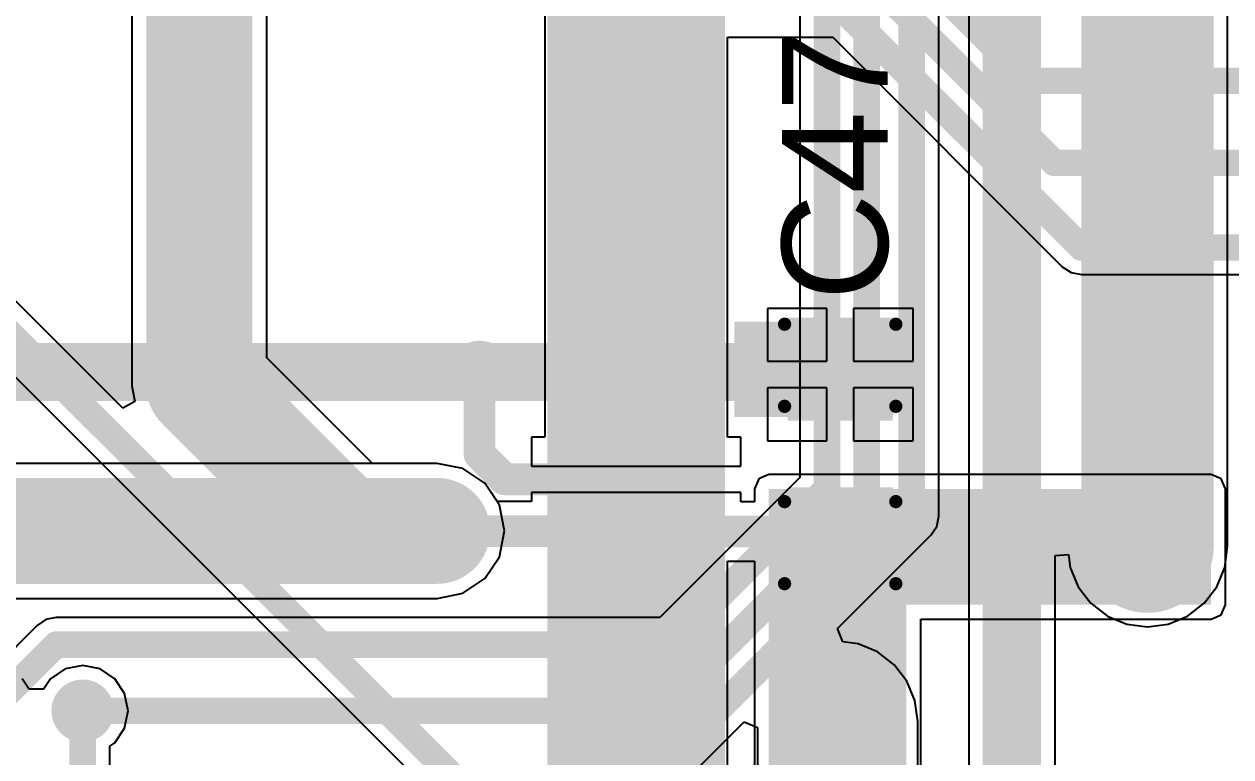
# Model space of a CAD drawing. Header units: millimetres. Extents: x -0.27 to 4.7, y -0.39 to 2.83.
# Drawn here: x 3.0529 to 3.5085, y 1.1496 to 1.4264 of the extents above; entities that cross this region are included whole.
import ezdxf

# ---------------------------------------------------------------- set-up
doc = ezdxf.new("R2010")
doc.units = ezdxf.units.MM
doc.header["$MEASUREMENT"] = 0
for name, color, linetype in [('BottomLayer', 5, 'Continuous'), ('BottomSolder', 6, 'Continuous'), ('TopLayer', 1, 'Continuous'), ('TopOverlay', 2, 'Continuous'), ('TopPaste', 8, 'Continuous'), ('TopSolder', 216, 'Continuous'), ('ViaHoleLayer', 16, 'Continuous')]:
    doc.layers.add(name, color=color, linetype=linetype)
doc.styles.add('Arial', font='', dxfattribs={"height": 0.2})
doc.styles.get('Arial').set_extended_font_data('Arial')

# ---------------------------------------------------------------- blocks, each defined once
blk = doc.blocks.new('TQFP_100_14_14__49')
at = {"layer": 'TopLayer'}
for points in [[(-0.33268, 0.1437), (-0.27362, 0.1437), (-0.27362, 0.13189), (-0.33268, 0.13189)], [(-0.33268, 0.12402), (-0.27362, 0.12402), (-0.27362, 0.1122), (-0.33268, 0.1122)], [(-0.33268, 0.10433), (-0.27362, 0.10433), (-0.27362, 0.09252), (-0.33268, 0.09252)], [(-0.33268, 0.08465), (-0.27362, 0.08465), (-0.27362, 0.07283), (-0.33268, 0.07283)], [(-0.33268, 0.06496), (-0.27362, 0.06496), (-0.27362, 0.05315), (-0.33268, 0.05315)], [(-0.33268, 0.04528), (-0.27362, 0.04528), (-0.27362, 0.03346), (-0.33268, 0.03346)], [(-0.33268, 0.02559), (-0.27362, 0.02559), (-0.27362, 0.01378), (-0.33268, 0.01378)], [(-0.33268, 0.00591), (-0.27362, 0.00591), (-0.27362, -0.00591), (-0.33268, -0.00591)], [(-0.33268, -0.01378), (-0.27362, -0.01378), (-0.27362, -0.02559), (-0.33268, -0.02559)], [(-0.33268, -0.03346), (-0.27362, -0.03346), (-0.27362, -0.04528), (-0.33268, -0.04528)], [(-0.33268, -0.05315), (-0.27362, -0.05315), (-0.27362, -0.06496), (-0.33268, -0.06496)], [(-0.33268, -0.07283), (-0.27362, -0.07283), (-0.27362, -0.08465), (-0.33268, -0.08465)], [(-0.33268, -0.09252), (-0.27362, -0.09252), (-0.27362, -0.10433), (-0.33268, -0.10433)], [(-0.33268, -0.1122), (-0.27362, -0.1122), (-0.27362, -0.12402), (-0.33268, -0.12402)], [(-0.33268, -0.13189), (-0.27362, -0.13189), (-0.27362, -0.1437), (-0.33268, -0.1437)]]:
    blk.add_hatch(color=1, dxfattribs=at).paths.add_polyline_path(points)
at = {"layer": 'TopPaste'}
for points in [[(-0.33268, 0.1437), (-0.27362, 0.1437), (-0.27362, 0.13189), (-0.33268, 0.13189)], [(-0.33268, 0.12402), (-0.27362, 0.12402), (-0.27362, 0.1122), (-0.33268, 0.1122)], [(-0.33268, 0.10433), (-0.27362, 0.10433), (-0.27362, 0.09252), (-0.33268, 0.09252)], [(-0.33268, 0.08465), (-0.27362, 0.08465), (-0.27362, 0.07283), (-0.33268, 0.07283)], [(-0.33268, 0.06496), (-0.27362, 0.06496), (-0.27362, 0.05315), (-0.33268, 0.05315)], [(-0.33268, 0.04528), (-0.27362, 0.04528), (-0.27362, 0.03346), (-0.33268, 0.03346)], [(-0.33268, 0.02559), (-0.27362, 0.02559), (-0.27362, 0.01378), (-0.33268, 0.01378)], [(-0.33268, 0.00591), (-0.27362, 0.00591), (-0.27362, -0.00591), (-0.33268, -0.00591)], [(-0.33268, -0.01378), (-0.27362, -0.01378), (-0.27362, -0.02559), (-0.33268, -0.02559)], [(-0.33268, -0.03346), (-0.27362, -0.03346), (-0.27362, -0.04528), (-0.33268, -0.04528)], [(-0.33268, -0.05315), (-0.27362, -0.05315), (-0.27362, -0.06496), (-0.33268, -0.06496)], [(-0.33268, -0.07283), (-0.27362, -0.07283), (-0.27362, -0.08465), (-0.33268, -0.08465)], [(-0.33268, -0.09252), (-0.27362, -0.09252), (-0.27362, -0.10433), (-0.33268, -0.10433)], [(-0.33268, -0.1122), (-0.27362, -0.1122), (-0.27362, -0.12402), (-0.33268, -0.12402)], [(-0.33268, -0.13189), (-0.27362, -0.13189), (-0.27362, -0.1437), (-0.33268, -0.1437)]]:
    blk.add_hatch(color=8, dxfattribs=at).paths.add_polyline_path(points)
at = {"layer": 'TopSolder'}
for points in [[(-0.33668, 0.1477), (-0.26962, 0.1477), (-0.26962, 0.12789), (-0.33668, 0.12789)], [(-0.33668, 0.12802), (-0.26962, 0.12802), (-0.26962, 0.1082), (-0.33668, 0.1082)], [(-0.33668, 0.10833), (-0.26962, 0.10833), (-0.26962, 0.08852), (-0.33668, 0.08852)], [(-0.33668, 0.08865), (-0.26962, 0.08865), (-0.26962, 0.06883), (-0.33668, 0.06883)], [(-0.33668, 0.06896), (-0.26962, 0.06896), (-0.26962, 0.04915), (-0.33668, 0.04915)], [(-0.33668, 0.04928), (-0.26962, 0.04928), (-0.26962, 0.02946), (-0.33668, 0.02946)], [(-0.33668, 0.02959), (-0.26962, 0.02959), (-0.26962, 0.00978), (-0.33668, 0.00978)], [(-0.33668, 0.00991), (-0.26962, 0.00991), (-0.26962, -0.00991), (-0.33668, -0.00991)], [(-0.33668, -0.00978), (-0.26962, -0.00978), (-0.26962, -0.02959), (-0.33668, -0.02959)], [(-0.33668, -0.02946), (-0.26962, -0.02946), (-0.26962, -0.04928), (-0.33668, -0.04928)], [(-0.33668, -0.04915), (-0.26962, -0.04915), (-0.26962, -0.06896), (-0.33668, -0.06896)], [(-0.33668, -0.06883), (-0.26962, -0.06883), (-0.26962, -0.08865), (-0.33668, -0.08865)], [(-0.33668, -0.08852), (-0.26962, -0.08852), (-0.26962, -0.10833), (-0.33668, -0.10833)], [(-0.33668, -0.1082), (-0.26962, -0.1082), (-0.26962, -0.12802), (-0.33668, -0.12802)], [(-0.33668, -0.12789), (-0.26962, -0.12789), (-0.26962, -0.1477), (-0.33668, -0.1477)]]:
    blk.add_hatch(color=216, dxfattribs=at).paths.add_polyline_path(points)
blk = doc.blocks.new('C___0603_173')
at = {"layer": 'TopLayer'}
for points in [[(-0.015, 0.0175), (-0.015, -0.0175), (-0.045, -0.0175), (-0.045, 0.0175)], [(0.045, 0.0175), (0.045, -0.0175), (0.015, -0.0175), (0.015, 0.0175)]]:
    blk.add_hatch(color=1, dxfattribs=at).paths.add_polyline_path(points)
at = {"layer": 'TopPaste'}
for points in [[(-0.015, 0.0175), (-0.015, -0.0175), (-0.045, -0.0175), (-0.045, 0.0175)], [(0.045, 0.0175), (0.045, -0.0175), (0.015, -0.0175), (0.015, 0.0175)]]:
    blk.add_hatch(color=8, dxfattribs=at).paths.add_polyline_path(points)
at = {"layer": 'TopSolder'}
for points in [[(-0.01264, 0.01986), (-0.01264, -0.01986), (-0.04736, -0.01986), (-0.04736, 0.01986)], [(0.04736, 0.01986), (0.04736, -0.01986), (0.01264, -0.01986), (0.01264, 0.01986)]]:
    blk.add_hatch(color=216, dxfattribs=at).paths.add_polyline_path(points)
at = {"layer": 'TopOverlay', "const_width": 0.005}
for points in [[(-0.049, 0.021), (-0.018, 0.021)], [(-0.049, 0.021), (-0.049, -0.021)], [(0.018, 0.021), (0.049, 0.021)], [(0.049, 0.021), (0.049, -0.021)], [(-0.049, -0.021), (-0.018, -0.021)], [(0.018, -0.021), (0.049, -0.021)]]:
    blk.add_lwpolyline(points, dxfattribs=at)
at = {"layer": 'TopOverlay', "const_width": 0.0025}
for points in [[(-0.05025, 0.021, 1), (-0.04775, 0.021, 1)], [(-0.05025, 0.021, 1), (-0.04775, 0.021, 1)], [(-0.01925, 0.021, 1), (-0.01675, 0.021, 1)], [(0.01675, 0.021, 1), (0.01925, 0.021, 1)], [(0.04775, 0.021, 1), (0.05025, 0.021, 1)], [(0.04775, 0.021, 1), (0.05025, 0.021, 1)], [(-0.05025, -0.021, 1), (-0.04775, -0.021, 1)], [(-0.05025, -0.021, 1), (-0.04775, -0.021, 1)], [(-0.01925, -0.021, 1), (-0.01675, -0.021, 1)], [(0.01675, -0.021, 1), (0.01925, -0.021, 1)], [(0.04775, -0.021, 1), (0.05025, -0.021, 1)], [(0.04775, -0.021, 1), (0.05025, -0.021, 1)]]:
    blk.add_lwpolyline(points, format="xyb", close=True, dxfattribs=at)

msp = doc.modelspace()

# ---------------------------------------------------------------- hatches: boundary and pattern name
at = {"layer": 'BottomLayer'}
h = msp.add_hatch(color=5, dxfattribs=at)
edge = h.paths.add_edge_path()
edge.add_arc((3.22482, 1.29495), 0.01181, 0, 360)
h = msp.add_hatch(color=5, dxfattribs=at)
edge = h.paths.add_edge_path()
edge.add_arc((3.33195, 1.29495), 0.01181, 0, 360)
h = msp.add_hatch(color=5, dxfattribs=at)
edge = h.paths.add_edge_path()
edge.add_arc((3.20882, 1.23495), 0.01181, 0, 360)
h = msp.add_hatch(color=5, dxfattribs=at)
edge = h.paths.add_edge_path()
edge.add_arc((3.477, 1.229), 0.01181, 0, 360)
h = msp.add_hatch(color=5, dxfattribs=at)
edge = h.paths.add_edge_path()
edge.add_arc((3.075, 1.167), 0.01181, 0, 360)
h = msp.add_hatch(color=5, dxfattribs=at)
edge = h.paths.add_edge_path()
edge.add_arc((3.36, 1.163), 0.01181, 0, 360)
at = {"layer": 'BottomSolder'}
h = msp.add_hatch(color=6, dxfattribs=at)
edge = h.paths.add_edge_path()
edge.add_arc((3.22482, 1.29495), 0.00591, 0, 360)
h = msp.add_hatch(color=6, dxfattribs=at)
edge = h.paths.add_edge_path()
edge.add_arc((3.33195, 1.29495), 0.00591, 0, 360)
h = msp.add_hatch(color=6, dxfattribs=at)
edge = h.paths.add_edge_path()
edge.add_arc((3.20882, 1.23495), 0.00591, 0, 360)
h = msp.add_hatch(color=6, dxfattribs=at)
edge = h.paths.add_edge_path()
edge.add_arc((3.477, 1.229), 0.00591, 0, 360)
h = msp.add_hatch(color=6, dxfattribs=at)
edge = h.paths.add_edge_path()
edge.add_arc((3.075, 1.167), 0.00591, 0, 360)
h = msp.add_hatch(color=6, dxfattribs=at)
edge = h.paths.add_edge_path()
edge.add_arc((3.36, 1.163), 0.00591, 0, 360)
at = {"layer": 'TopLayer'}
for points in [[(3.321, 1.278), (3.381, 1.278), (3.381, 1.314), (3.321, 1.314)], [(3.33405, 1.25082), (3.33405, 1.143), (3.386, 1.143), (3.386, 1.25082)], [(3.335, 1.20705), (3.501, 1.20705), (3.501, 1.25082), (3.335, 1.25082)]]:
    msp.add_hatch(color=1, dxfattribs=at).paths.add_polyline_path(points)
h = msp.add_hatch(color=1, dxfattribs=at)
edge = h.paths.add_edge_path()
edge.add_arc((3.22482, 1.29495), 0.01181, 0, 360)
h = msp.add_hatch(color=1, dxfattribs=at)
edge = h.paths.add_edge_path()
edge.add_arc((3.33195, 1.29495), 0.01181, 0, 360)
h = msp.add_hatch(color=1, dxfattribs=at)
edge = h.paths.add_edge_path()
edge.add_arc((3.20882, 1.23495), 0.01181, 0, 360)
h = msp.add_hatch(color=1, dxfattribs=at)
edge = h.paths.add_edge_path()
edge.add_arc((3.477, 1.229), 0.01181, 0, 360)
h = msp.add_hatch(color=1, dxfattribs=at)
edge = h.paths.add_edge_path()
edge.add_arc((3.075, 1.167), 0.01181, 0, 360)
h = msp.add_hatch(color=1, dxfattribs=at)
edge = h.paths.add_edge_path()
edge.add_arc((3.36, 1.163), 0.01181, 0, 360)
at = {"layer": 'TopSolder'}
h = msp.add_hatch(color=216, dxfattribs=at)
edge = h.paths.add_edge_path()
edge.add_arc((3.22482, 1.29495), 0.00591, 0, 360)
h = msp.add_hatch(color=216, dxfattribs=at)
edge = h.paths.add_edge_path()
edge.add_arc((3.33195, 1.29495), 0.00591, 0, 360)
h = msp.add_hatch(color=216, dxfattribs=at)
edge = h.paths.add_edge_path()
edge.add_arc((3.20882, 1.23495), 0.00591, 0, 360)
h = msp.add_hatch(color=216, dxfattribs=at)
edge = h.paths.add_edge_path()
edge.add_arc((3.477, 1.229), 0.00591, 0, 360)
h = msp.add_hatch(color=216, dxfattribs=at)
edge = h.paths.add_edge_path()
edge.add_arc((3.075, 1.167), 0.00591, 0, 360)
h = msp.add_hatch(color=216, dxfattribs=at)
edge = h.paths.add_edge_path()
edge.add_arc((3.36, 1.163), 0.00591, 0, 360)
at = {"layer": 'ViaHoleLayer'}
h = msp.add_hatch(color=16, dxfattribs=at)
edge = h.paths.add_edge_path()
edge.add_arc((3.22482, 1.29495), 0.00591, 0, 360)
h = msp.add_hatch(color=16, dxfattribs=at)
edge = h.paths.add_edge_path()
edge.add_arc((3.33195, 1.29495), 0.00591, 0, 360)
h = msp.add_hatch(color=16, dxfattribs=at)
edge = h.paths.add_edge_path()
edge.add_arc((3.20882, 1.23495), 0.00591, 0, 360)
h = msp.add_hatch(color=16, dxfattribs=at)
edge = h.paths.add_edge_path()
edge.add_arc((3.477, 1.229), 0.00591, 0, 360)
h = msp.add_hatch(color=16, dxfattribs=at)
edge = h.paths.add_edge_path()
edge.add_arc((3.075, 1.167), 0.00591, 0, 360)
h = msp.add_hatch(color=16, dxfattribs=at)
edge = h.paths.add_edge_path()
edge.add_arc((3.36, 1.163), 0.00591, 0, 360)

# ---------------------------------------------------------------- linework, layer by layer
at = {"layer": 'BottomLayer'}
for p, q in [((3.3982, 1.2405), (3.3982, 1.63717)), ((3.3458, 1.56666), (3.3458, 1.25515)), ((3.40951, 1.55379), (3.40951, 1.08081)), ((3.50726, 1.229), (3.50726, 1.47947)), ((3.20882, 1.26044), (2.82661, 1.26044)), ((3.21858, 1.2585), (3.20882, 1.26044)), ((3.22685, 1.25297), (3.21858, 1.2585)), ((3.23237, 1.2447), (3.22685, 1.25297)), ((3.3458, 1.25515), (3.29285, 1.2022)), ((3.23431, 1.23495), (3.23237, 1.2447)), ((3.39742, 1.2366), (3.3982, 1.2405)), ((3.23237, 1.22519), (3.23431, 1.23495)), ((3.39521, 1.23329), (3.39742, 1.2366)), ((3.35995, 1.19803), (3.39521, 1.23329)), ((3.44214, 1.22567), (3.44714, 1.226)), ((3.44214, 1.08757), (3.44214, 1.22567)), ((3.44714, 1.226), (3.44777, 1.22117)), ((3.50623, 1.22117), (3.50726, 1.229)), ((3.22685, 1.21692), (3.23237, 1.22519)), ((3.44777, 1.22117), (3.45079, 1.21387)), ((3.5032, 1.21387), (3.50623, 1.22117)), ((3.21858, 1.2114), (3.22685, 1.21692)), ((3.45079, 1.21387), (3.4556, 1.2076)), ((3.4984, 1.2076), (3.5032, 1.21387)), ((2.81605, 1.20946), (3.20882, 1.20946)), ((3.20882, 1.20946), (3.21858, 1.2114)), ((3.4556, 1.2076), (3.46187, 1.2028)), ((3.49213, 1.2028), (3.4984, 1.2076)), ((3.05779, 1.19921), (3.04227, 1.18369)), ((3.0611, 1.20142), (3.05779, 1.19921)), ((3.065, 1.2022), (3.0611, 1.20142)), ((3.29285, 1.2022), (3.065, 1.2022)), ((3.46187, 1.2028), (3.46917, 1.19977)), ((3.46917, 1.19977), (3.477, 1.19874)), ((3.477, 1.19874), (3.48483, 1.19977)), ((3.48483, 1.19977), (3.49213, 1.2028)), ((3.36199, 1.193), (3.35995, 1.19803)), ((3.36783, 1.19223), (3.36199, 1.193)), ((3.37513, 1.18921), (3.36783, 1.19223)), ((3.3814, 1.1844), (3.37513, 1.18921)), ((3.3862, 1.17813), (3.3814, 1.1844)), ((3.38923, 1.17083), (3.3862, 1.17813)), ((3.39026, 1.163), (3.38923, 1.17083)), ((3.29271, 1.13079), (3.32474, 1.16282)), ((3.32474, 1.16282), (3.32974, 1.16075)), ((3.39026, 0.932), (3.39026, 1.163)), ((3.32974, 1.16075), (3.32974, 0.932))]:
    msp.add_line(p, q, dxfattribs=at)
for points, const_width in [([(3.356, 1.25092), (3.356, 2.58734)], 0.01), ([(3.371, 1.24471), (3.371, 2.58113)], 0.01), ([(3.388, 1.2405), (3.388, 2.48513)], 0.01), ([(3.42582, 1.08081), (3.42582, 1.55751)], 0.022), ([(3.477, 1.229), (3.477, 1.492)], 0.05), ([(2.94482, 1.29495), (3.22482, 1.29495)], 0.022), ([(3.22482, 1.29495), (3.33195, 1.29495)], 0.022), ([(2.81605, 1.23495), (3.20882, 1.23495)], 0.04), ([(3.29708, 1.192), (3.356, 1.25092)], 0.01), ([(3.29329, 1.167), (3.371, 1.24471)], 0.01), ([(3.2855, 1.138), (3.388, 1.2405)], 0.01), ([(3.04, 1.167), (3.065, 1.192)], 0.01), ([(3.065, 1.192), (3.29708, 1.192)], 0.01), ([(3.36, 0.932), (3.36, 1.163)], 0.05), ([(3.075, 1.167), (3.29329, 1.167)], 0.01)]:
    msp.add_lwpolyline(points, dxfattribs=dict(at, const_width=const_width))
for points, const_width in [([(3.21932, 1.29495, 1), (3.23032, 1.29495, 1)], 0.011), ([(3.21932, 1.29495, 1), (3.23032, 1.29495, 1)], 0.011), ([(3.32645, 1.29495, 1), (3.33745, 1.29495, 1)], 0.011), ([(3.19882, 1.23495, 1), (3.21882, 1.23495, 1)], 0.02), ([(3.3535, 1.25092, 1), (3.3585, 1.25092, 1)], 0.005), ([(3.3535, 1.25092, 1), (3.3585, 1.25092, 1)], 0.005), ([(3.4645, 1.229, 1), (3.4895, 1.229, 1)], 0.025), ([(3.3685, 1.24471, 1), (3.3735, 1.24471, 1)], 0.005), ([(3.3685, 1.24471, 1), (3.3735, 1.24471, 1)], 0.005), ([(3.3855, 1.2405, 1), (3.3905, 1.2405, 1)], 0.005), ([(3.3855, 1.2405, 1), (3.3905, 1.2405, 1)], 0.005), ([(3.0625, 1.192, 1), (3.0675, 1.192, 1)], 0.005), ([(3.0625, 1.192, 1), (3.0675, 1.192, 1)], 0.005), ([(3.29458, 1.192, 1), (3.29958, 1.192, 1)], 0.005), ([(3.29458, 1.192, 1), (3.29958, 1.192, 1)], 0.005), ([(3.3475, 1.163, 1), (3.3725, 1.163, 1)], 0.025), ([(3.0725, 1.167, 1), (3.0775, 1.167, 1)], 0.005), ([(3.29079, 1.167, 1), (3.29579, 1.167, 1)], 0.005), ([(3.29079, 1.167, 1), (3.29579, 1.167, 1)], 0.005)]:
    msp.add_lwpolyline(points, format="xyb", close=True, dxfattribs=dict(at, const_width=const_width))
at = {"layer": 'TopLayer'}
for p, q in [((3.09351, 1.468), (3.09351, 1.28977)), ((3.14449, 1.30033), (3.14449, 1.468)), ((3.24944, 1.46006), (3.24944, 1.42069)), ((3.09009, 1.28133), (2.95204, 1.41938)), ((3.24944, 1.42069), (3.24944, 1.38132)), ((3.3185, 1.38132), (3.3185, 1.4214)), ((3.3185, 1.4214), (3.35818, 1.4214)), ((3.35818, 1.4214), (3.44484, 1.33474)), ((2.94061, 1.40197), (3.2248, 1.11778)), ((3.24944, 1.38132), (3.24944, 1.34195)), ((3.3185, 1.34195), (3.3185, 1.38132)), ((3.24944, 1.34195), (3.24944, 1.30258)), ((3.3185, 1.30258), (3.3185, 1.34195)), ((3.44484, 1.33474), (3.44815, 1.33253)), ((3.44815, 1.33253), (3.45205, 1.33175)), ((3.45205, 1.33175), (3.52342, 1.33175)), ((3.356, 1.319), (3.3335, 1.319)), ((3.3335, 1.319), (3.3335, 1.299)), ((3.356, 1.299), (3.356, 1.319)), ((3.3885, 1.319), (3.366, 1.319)), ((3.366, 1.319), (3.366, 1.299)), ((3.3885, 1.299), (3.3885, 1.319)), ((3.18438, 1.26044), (3.14449, 1.30033)), ((3.24944, 1.30258), (3.24944, 1.27033)), ((3.3185, 1.27033), (3.3185, 1.30258)), ((3.3335, 1.299), (3.356, 1.299)), ((3.366, 1.299), (3.3885, 1.299)), ((3.09351, 1.28977), (3.0947, 1.28379)), ((3.356, 1.289), (3.3335, 1.289)), ((3.3335, 1.289), (3.3335, 1.269)), ((3.356, 1.269), (3.356, 1.289)), ((3.3885, 1.289), (3.366, 1.289)), ((3.366, 1.289), (3.366, 1.269)), ((3.3885, 1.269), (3.3885, 1.289)), ((3.0947, 1.28379), (3.09009, 1.28133)), ((3.24944, 1.27033), (3.24444, 1.27033)), ((3.24444, 1.27033), (3.24444, 1.25943)), ((3.3235, 1.27033), (3.3185, 1.27033)), ((3.3235, 1.25943), (3.3235, 1.27033)), ((3.3335, 1.269), (3.356, 1.269)), ((3.366, 1.269), (3.3885, 1.269)), ((3.20882, 1.26044), (3.18438, 1.26044)), ((3.21858, 1.2585), (3.20882, 1.26044)), ((3.22685, 1.25297), (3.21858, 1.2585)), ((3.24444, 1.25943), (3.28397, 1.25943)), ((3.28397, 1.25943), (3.3235, 1.25943)), ((3.23147, 1.24605), (3.22685, 1.25297)), ((3.33022, 1.25465), (3.32864, 1.25082)), ((3.33405, 1.25623), (3.33022, 1.25465)), ((3.501, 1.25623), (3.33405, 1.25623)), ((3.50483, 1.25465), (3.501, 1.25623)), ((3.50641, 1.25082), (3.50483, 1.25465)), ((3.28397, 1.24943), (3.24444, 1.24943)), ((3.24444, 1.24943), (3.24444, 1.24605)), ((3.3235, 1.24943), (3.28397, 1.24943)), ((3.3235, 1.24596), (3.3235, 1.24943)), ((3.32864, 1.25082), (3.32864, 1.24596)), ((3.50641, 1.20705), (3.50641, 1.25082)), ((3.24444, 1.24605), (3.23147, 1.24605)), ((3.32864, 1.24596), (3.3235, 1.24596)), ((3.3185, 1.18447), (3.3185, 1.22353)), ((3.3185, 1.22353), (3.32864, 1.22353)), ((3.32864, 1.22353), (3.32864, 1.143)), ((3.501, 1.20164), (3.50483, 1.20322)), ((3.50483, 1.20322), (3.50641, 1.20705)), ((3.39141, 1.143), (3.39141, 1.20164)), ((3.39141, 1.20164), (3.501, 1.20164)), ((3.06844, 1.18284), (3.06288, 1.17912)), ((3.075, 1.18414), (3.06844, 1.18284)), ((3.08156, 1.18284), (3.075, 1.18414)), ((3.08712, 1.17912), (3.08156, 1.18284)), ((3.3185, 1.1451), (3.3185, 1.18447)), ((3.05472, 1.17523), (3.05212, 1.17912)), ((3.06288, 1.17912), (3.06028, 1.17523)), ((3.09084, 1.17356), (3.08712, 1.17912)), ((3.05492, 1.17515), (3.05472, 1.17523)), ((3.06008, 1.17515), (3.05492, 1.17515)), ((3.06028, 1.17523), (3.06008, 1.17515)), ((3.09214, 1.167), (3.09084, 1.17356)), ((3.09084, 1.16044), (3.09214, 1.167)), ((3.08712, 1.15488), (3.09084, 1.16044)), ((3.0852, 1.15359), (3.08712, 1.15488)), ((3.0852, 1.133), (3.0852, 1.15359))]:
    msp.add_line(p, q, dxfattribs=at)
for points, const_width in [([(3.119, 1.28977), (3.119, 1.468)], 0.04), ([(3.36604, 1.47096), (3.43205, 1.40495)], 0.01), ([(3.36451, 1.45128), (3.44184, 1.37395)], 0.01), ([(3.36241, 1.43159), (3.45205, 1.34195)], 0.01), ([(2.94483, 1.41217), (3.235, 1.122)], 0.01), ([(3.43205, 1.40495), (3.53682, 1.40495)], 0.01), ([(3.44184, 1.37395), (3.53682, 1.37395)], 0.01), ([(3.45205, 1.34195), (3.53682, 1.34195)], 0.01), ([(3.119, 1.28977), (3.17382, 1.23495)], 0.04), ([(3.22482, 1.26395), (3.22482, 1.29395)], 0.012), ([(3.22482, 1.26395), (3.23434, 1.25443)], 0.012), ([(3.23434, 1.25443), (3.28397, 1.25443)], 0.012), ([(3.17382, 1.23495), (3.20882, 1.23495)], 0.04), ([(3.20882, 1.23495), (3.20893, 1.23484)], 0.012), ([(3.20893, 1.23484), (3.28397, 1.23484)], 0.012), ([(3.28397, 1.23474), (3.35574, 1.23474)], 0.012), ([(3.35574, 1.23474), (3.356, 1.235)], 0.012), ([(3.356, 1.235), (3.362, 1.229)], 0.012), ([(3.362, 1.161), (3.362, 1.229)], 0.012), ([(3.075, 1.133), (3.075, 1.167)], 0.01), ([(3.36, 1.163), (3.362, 1.161)], 0.012), ([(3.362, 1.16), (3.362, 1.161)], 0.012), ([(3.362, 1.16), (3.363, 1.159)], 0.012)]:
    msp.add_lwpolyline(points, dxfattribs=dict(at, const_width=const_width))
for points, const_width in [([(3.42955, 1.40495, 1), (3.43455, 1.40495, 1)], 0.005), ([(3.42955, 1.40495, 1), (3.43455, 1.40495, 1)], 0.005), ([(3.43934, 1.37395, 1), (3.44434, 1.37395, 1)], 0.005), ([(3.43934, 1.37395, 1), (3.44434, 1.37395, 1)], 0.005), ([(3.44955, 1.34195, 1), (3.45455, 1.34195, 1)], 0.005), ([(3.44955, 1.34195, 1), (3.45455, 1.34195, 1)], 0.005), ([(3.109, 1.28977, 1), (3.129, 1.28977, 1)], 0.02), ([(3.109, 1.28977, 1), (3.129, 1.28977, 1)], 0.02), ([(3.22182, 1.29395, 1), (3.22782, 1.29395, 1)], 0.006), ([(3.22182, 1.26395, 1), (3.22782, 1.26395, 1)], 0.006), ([(3.22182, 1.26395, 1), (3.22782, 1.26395, 1)], 0.006), ([(3.23134, 1.25443, 1), (3.23734, 1.25443, 1)], 0.006), ([(3.23134, 1.25443, 1), (3.23734, 1.25443, 1)], 0.006), ([(3.28097, 1.25443, 1), (3.28697, 1.25443, 1)], 0.006), ([(3.16382, 1.23495, 1), (3.18382, 1.23495, 1)], 0.02), ([(3.16382, 1.23495, 1), (3.18382, 1.23495, 1)], 0.02), ([(3.19882, 1.23495, 1), (3.21882, 1.23495, 1)], 0.02), ([(3.20582, 1.23495, 1), (3.21182, 1.23495, 1)], 0.006), ([(3.20593, 1.23484, 1), (3.21193, 1.23484, 1)], 0.006), ([(3.20593, 1.23484, 1), (3.21193, 1.23484, 1)], 0.006), ([(3.28097, 1.23484, 1), (3.28697, 1.23484, 1)], 0.006), ([(3.28097, 1.23474, 1), (3.28697, 1.23474, 1)], 0.006), ([(3.35274, 1.23474, 1), (3.35874, 1.23474, 1)], 0.006), ([(3.35274, 1.23474, 1), (3.35874, 1.23474, 1)], 0.006), ([(3.353, 1.235, 1), (3.359, 1.235, 1)], 0.006), ([(3.353, 1.235, 1), (3.359, 1.235, 1)], 0.006), ([(3.359, 1.229, 1), (3.365, 1.229, 1)], 0.006), ([(3.359, 1.229, 1), (3.365, 1.229, 1)], 0.006), ([(3.0725, 1.167, 1), (3.0775, 1.167, 1)], 0.005), ([(3.357, 1.163, 1), (3.363, 1.163, 1)], 0.006), ([(3.359, 1.161, 1), (3.365, 1.161, 1)], 0.006), ([(3.359, 1.161, 1), (3.365, 1.161, 1)], 0.006), ([(3.359, 1.161, 1), (3.365, 1.161, 1)], 0.006), ([(3.359, 1.16, 1), (3.365, 1.16, 1)], 0.006), ([(3.359, 1.16, 1), (3.365, 1.16, 1)], 0.006), ([(3.36, 1.159, 1), (3.366, 1.159, 1)], 0.006)]:
    msp.add_lwpolyline(points, format="xyb", close=True, dxfattribs=dict(at, const_width=const_width))

# ---------------------------------------------------------------- block references
for name, p, rotation in [('TQFP_100_14_14__49', (2.98082, 1.2938), 180), ('C___0603_173', (3.361, 1.264), 90)]:
    msp.add_blockref(name, p, dxfattribs=dict(rotation=rotation))

# ---------------------------------------------------------------- texts
at = {"layer": 'TopOverlay', "style": 'Arial'}
msp.add_text('C47', height=0.04, rotation=90, dxfattribs=at).set_placement((3.37897, 1.32194))

doc.saveas('drawing.dxf')
